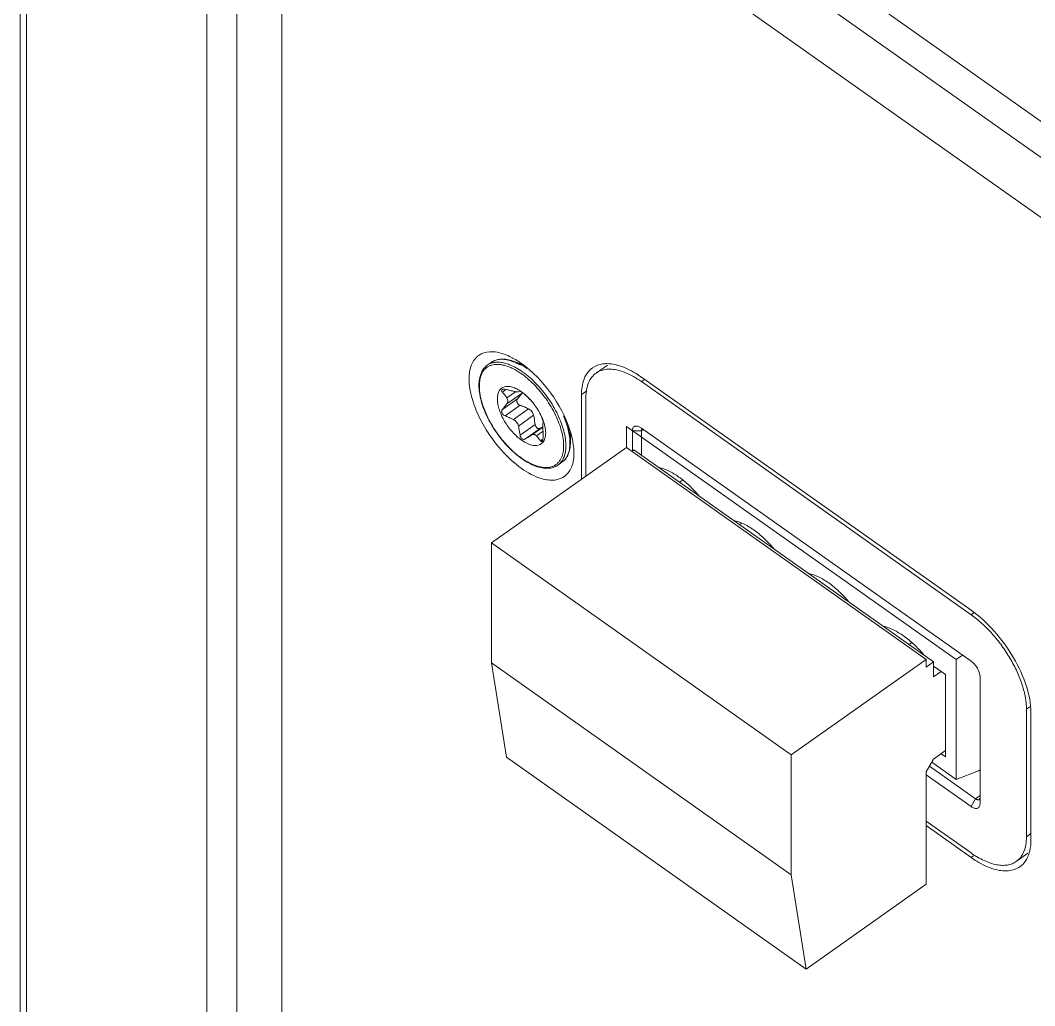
# Model space of a CAD drawing. Header units: millimetres. Extents: x 1177 to 2514, y 93 to 1038.
# Drawn here: x 2181.4 to 2234, y 807.2 to 858.4 of the extents above; entities that cross this region are included whole.
import ezdxf

# ---------------------------------------------------------------- set-up
doc = ezdxf.new("R2010")
doc.units = ezdxf.units.MM
doc.header["$LTSCALE"] = 0.1
doc.layers.get('0').update_dxf_attribs({"lineweight": 13})

msp = doc.modelspace()

# ---------------------------------------------------------------- linework, layer by layer
for p, q in [((2181.378, 429.522), (2181.378, 884.633)), ((2181.7, 884.083), (2181.7, 428.972)), ((2196.506, 879.891), (2249.397, 842.491)), ((2248.619, 841.163), (2195.728, 878.564)), ((2192.617, 877.464), (2192.617, 419.241)), ((2194.95, 875.68), (2194.951, 424.002)), ((2195.728, 875.452), (2247.041, 839.168)), ((2247.042, 839.168), (2195.728, 875.452)), ((2191.061, 419.241), (2191.061, 874.352)), ((2205.62, 840.465), (2205.829, 840.613)), ((2207.451, 840.503), (2206.961, 840.676)), ((2211.268, 840.06), (2211.856, 840.475)), ((2230.73, 827.748), (2213.618, 839.848)), ((2213.783, 839.731), (2213.618, 839.614)), ((2213.618, 839.614), (2230.73, 827.514)), ((2206.589, 839.202), (2206.403, 839.07)), ((2206.637, 838.769), (2207.088, 839.087)), ((2207.422, 839.021), (2206.637, 838.466)), ((2207.422, 839.021), (2207.188, 838.725)), ((2207.32, 839.11), (2207.236, 839.08)), ((2207.6, 838.924), (2207.427, 839.062)), ((2210.778, 839.128), (2210.507, 838.936)), ((2210.507, 838.936), (2210.507, 834.536)), ((2206.403, 838.17), (2207.188, 838.725)), ((2206.637, 838.466), (2206.403, 838.17)), ((2207.325, 838.39), (2206.541, 837.835)), ((2210.74, 834.701), (2210.74, 838.771)), ((2206.974, 837.645), (2207.759, 838.2)), ((2208.021, 837.863), (2207.236, 837.308)), ((2207.32, 836.833), (2208.105, 837.388)), ((2212.84, 837.286), (2229.952, 825.186)), ((2212.84, 837.286), (2212.84, 836.186)), ((2213.618, 837.203), (2213.462, 837.286)), ((2208.38, 837.194), (2207.595, 836.639)), ((2207.909, 836.832), (2208.504, 837.253)), ((2208.512, 837.039), (2208.171, 836.798)), ((2209.933, 836.473), (2209.933, 836.965)), ((2213.618, 837.066), (2213.151, 837.066)), ((2213.151, 836.018), (2213.151, 837.066)), ((2213.618, 837.203), (2230.73, 825.103)), ((2213.715, 837.135), (2213.618, 837.066)), ((2213.618, 835.798), (2213.618, 837.066)), ((2208.375, 836.538), (2208.508, 836.633)), ((2205.84, 831.236), (2212.84, 836.186)), ((2228.396, 825.186), (2212.84, 836.186)), ((2213.115, 835.992), (2213.229, 836.073)), ((2228.785, 825.073), (2213.229, 836.073)), ((2209.288, 835.279), (2209.497, 835.426)), ((2215.6, 834.396), (2215.755, 834.505)), ((2218.712, 832.196), (2218.812, 832.266)), ((2221.396, 820.236), (2205.84, 831.236)), ((2205.84, 825.014), (2205.84, 831.236)), ((2230.875, 827.617), (2230.73, 827.514)), ((2227.651, 826.069), (2227.514, 825.972)), ((2221.396, 820.236), (2228.396, 825.186)), ((2228.396, 825.186), (2228.396, 824.798)), ((2229.952, 825.186), (2230.282, 825.42)), ((2229.952, 818.964), (2229.952, 825.186)), ((2205.84, 825.014), (2221.396, 814.014)), ((2205.84, 825.014), (2206.618, 820.119)), ((2228.396, 824.798), (2228.785, 825.073)), ((2228.785, 825.073), (2228.785, 824.295)), ((2228.785, 824.845), (2229.408, 824.405)), ((2228.785, 824.295), (2229.174, 824.57)), ((2229.408, 824.405), (2229.408, 820.127)), ((2231.197, 824.306), (2231.197, 817.695)), ((2233.608, 822.601), (2233.79, 822.73)), ((2233.608, 822.601), (2233.608, 815.99)), ((2233.841, 815.825), (2233.841, 822.436)), ((2229.408, 820.457), (2228.785, 820.017)), ((2206.618, 820.119), (2222.174, 809.119)), ((2221.396, 814.014), (2221.396, 820.236)), ((2228.785, 820.017), (2228.396, 819.353)), ((2229.408, 820.127), (2229.174, 820.292)), ((2230.963, 817.957), (2228.57, 819.649)), ((2229.952, 818.964), (2228.691, 819.856)), ((2231.119, 819.4), (2229.952, 818.964)), ((2231.119, 819.4), (2231.197, 819.455)), ((2228.396, 819.353), (2228.396, 813.519)), ((2230.73, 817.558), (2228.396, 819.208)), ((2230.73, 817.558), (2230.963, 817.957)), ((2230.963, 817.957), (2231.197, 818.122)), ((2230.73, 815.147), (2228.396, 816.797)), ((2228.396, 816.564), (2230.73, 814.914)), ((2233.608, 815.99), (2233.841, 816.155)), ((2230.73, 814.914), (2230.84, 814.991)), ((2233.08, 814.702), (2233.679, 815.126)), ((2222.174, 809.119), (2221.396, 814.014)), ((2228.396, 813.519), (2222.174, 809.119))]:
    msp.add_line(p, q)
for centre, radius, start, end in [((2206.126, 838.44), 2.362, 68.7676, 69.5002), ((2210.665, 835.44), 5.113, 54.7272, 56.1413), ((2206.11, 837.267), 2.226, 54.7297, 56.7879), ((2206.046, 837.177), 2.336, 53.7769, 54.7325), ((2207.191, 839.197), 0.29, 322.6689, 328.4954), ((2205.733, 836.783), 2.841, 48.1732, 48.9015), ((2205.309, 836.363), 3.438, 39.6176, 40.7657), ((2205.259, 836.322), 3.502, 37.4549, 39.6145), ((2205.243, 836.309), 3.523, 36.7275, 37.4559), ((2205.225, 836.296), 3.545, 33.7779, 36.7266), ((2205.242, 836.307), 3.525, 32.4194, 33.7796), ((2205.299, 836.343), 3.458, 30.0163, 32.4251), ((2205.356, 836.376), 3.391, 28.7876, 30.0157), ((2205.446, 836.425), 3.29, 26.9429, 28.7942), ((2205.521, 836.463), 3.205, 26.1939, 26.941), ((2205.599, 836.501), 3.118, 24.7155, 26.1987), ((2205.74, 836.565), 2.963, 22.3354, 24.7326), ((2243.529, 780.402), 66.789, 121.62892, 121.75371), ((2205.922, 836.64), 2.766, 20.2158, 22.3468), ((2206.012, 836.673), 2.671, 19.9022, 20.2096), ((2235.209, 792.043), 52.453, 121.363, 121.7658), ((2204.988, 835.519), 5.169, 16.1766, 17.7473), ((2207.487, 836.284), 2.213, 359.1878, 0.002), ((2207.686, 836.432), 2.223, 359.4516, 0.0009), ((2207.727, 836.473), 2.206, 359.4516, 0.0009)]:
    msp.add_arc(centre, radius, start, end)
for points, knots in [([(2206.488, 841.039), (2206.254, 841.122), (2205.801, 841.223), (2205.131, 841.033), (2204.729, 840.465), (2204.673, 840.004), (2204.673, 839.756)], [0, 0, 0, 0, 0.274832, 0.499949, 0.72532, 1, 1, 1, 1]), ([(2207.001, 840.803), (2206.958, 840.827), (2206.792, 840.916), (2206.619, 840.993), (2206.488, 841.039)], [0, 0, 0, 0, 0.261831, 1, 1, 1, 1]), ([(2205.184, 839.419), (2205.184, 839.53), (2205.199, 839.742), (2205.279, 840.038), (2205.396, 840.248), (2205.516, 840.383), (2205.584, 840.44), (2205.62, 840.465)], [0, 0, 0, 0, 0.283363, 0.539723, 0.775236, 0.88828, 1, 1, 1, 1]), ([(2205.208, 839.378), (2205.208, 839.446), (2205.214, 839.578), (2205.244, 839.768), (2205.295, 839.94), (2205.366, 840.092), (2205.457, 840.223), (2205.567, 840.331), (2205.695, 840.415), (2205.839, 840.474), (2205.998, 840.506), (2206.169, 840.514), (2206.352, 840.495), (2206.544, 840.452), (2206.744, 840.383), (2207.027, 840.257), (2207.232, 840.132), (2207.367, 840.038)], [0, 0, 0, 0, 0.068691, 0.13262, 0.192075, 0.247668, 0.300282, 0.351078, 0.401416, 0.45271, 0.506263, 0.563146, 0.624139, 0.689741, 0.760191, 0.835521, 1, 1, 1, 1]), ([(2205.62, 840.465), (2205.654, 840.489), (2205.726, 840.532), (2205.804, 840.564), (2205.845, 840.577)], [0, 0, 0, 0, 0.49553, 1, 1, 1, 1]), ([(2205.829, 840.613), (2205.865, 840.639), (2205.941, 840.684), (2206.109, 840.752), (2206.346, 840.792), (2206.651, 840.769), (2206.857, 840.713), (2206.961, 840.676)], [0, 0, 0, 0, 0.11172, 0.224764, 0.460277, 0.716637, 1, 1, 1, 1]), ([(2206.953, 840.653), (2206.847, 840.692), (2206.687, 840.739), (2206.475, 840.769), (2206.327, 840.773), (2206.188, 840.76), (2206.057, 840.729), (2205.937, 840.681), (2205.863, 840.638), (2205.829, 840.613)], [0, 0, 0, 0, 0.290876, 0.424091, 0.549759, 0.66878, 0.782404, 0.892197, 1, 1, 1, 1]), ([(2205.845, 840.577), (2205.911, 840.598), (2206.055, 840.626), (2206.283, 840.623), (2206.529, 840.579), (2206.694, 840.525), (2206.778, 840.492)], [0, 0, 0, 0, 0.218999, 0.456051, 0.715639, 1, 1, 1, 1]), ([(2206.778, 840.492), (2206.895, 840.446), (2207.134, 840.33), (2207.357, 840.187), (2207.47, 840.107)], [0, 0, 0, 0, 0.477167, 1, 1, 1, 1]), ([(2206.961, 840.676), (2207.085, 840.632), (2207.337, 840.517), (2207.572, 840.371), (2207.69, 840.288)], [0, 0, 0, 0, 0.47494, 1, 1, 1, 1]), ([(2207.323, 840.48), (2207.295, 840.496), (2207.183, 840.556), (2207.068, 840.608), (2206.981, 840.642)], [0, 0, 0, 0, 0.259433, 1, 1, 1, 1]), ([(2207.395, 840.553), (2207.363, 840.576), (2207.235, 840.664), (2207.102, 840.746), (2207.001, 840.803)], [0, 0, 0, 0, 0.257153, 1, 1, 1, 1]), ([(2209.911, 837.094), (2209.69, 837.785), (2208.991, 839.074), (2207.981, 840.139), (2207.395, 840.553)], [0, 0, 0, 0, 0.502925, 1, 1, 1, 1]), ([(2211.822, 840.547), (2211.752, 840.547), (2211.492, 840.532), (2211.234, 840.439), (2211.078, 840.329)], [0, 0, 0, 0, 0.267977, 1, 1, 1, 1]), ([(2212.426, 840.453), (2212.374, 840.469), (2212.176, 840.52), (2211.972, 840.547), (2211.822, 840.547)], [0, 0, 0, 0, 0.266317, 1, 1, 1, 1]), ([(2213.618, 839.848), (2213.519, 839.918), (2213.146, 840.163), (2212.738, 840.362), (2212.426, 840.453)], [0, 0, 0, 0, 0.27159, 1, 1, 1, 1]), ([(2207.367, 840.038), (2207.486, 839.955), (2207.723, 839.771), (2207.942, 839.565), (2208.05, 839.455)], [0, 0, 0, 0, 0.485818, 1, 1, 1, 1]), ([(2207.47, 840.107), (2207.591, 840.02), (2207.83, 839.829), (2208.051, 839.618), (2208.16, 839.505)], [0, 0, 0, 0, 0.486555, 1, 1, 1, 1]), ([(2210.744, 839.961), (2210.704, 839.892), (2210.553, 839.571), (2210.507, 839.21), (2210.507, 838.936)], [0, 0, 0, 0, 0.225722, 1, 1, 1, 1]), ([(2210.74, 838.771), (2210.74, 838.911), (2210.759, 839.176), (2210.857, 839.541), (2211.024, 839.844), (2211.182, 839.999), (2211.268, 840.06)], [0, 0, 0, 0, 0.289808, 0.548321, 0.781382, 1, 1, 1, 1]), ([(2211.078, 840.329), (2210.977, 840.258), (2210.857, 840.137), (2210.766, 839.998), (2210.744, 839.961)], [0, 0, 0, 0, 0.741489, 1, 1, 1, 1]), ([(2211.268, 840.06), (2211.347, 840.115), (2211.525, 840.206), (2211.831, 840.268), (2212.169, 840.259), (2212.399, 840.209), (2212.517, 840.174)], [0, 0, 0, 0, 0.222473, 0.4574, 0.714577, 1, 1, 1, 1]), ([(2212.517, 840.174), (2212.685, 840.125), (2213.031, 839.984), (2213.351, 839.795), (2213.514, 839.686)], [0, 0, 0, 0, 0.471881, 1, 1, 1, 1]), ([(2204.673, 839.756), (2204.673, 839.664), (2204.694, 839.261), (2204.786, 838.864), (2204.88, 838.567)], [0, 0, 0, 0, 0.227812, 1, 1, 1, 1]), ([(2209.288, 835.279), (2209.251, 835.253), (2209.174, 835.207), (2209.047, 835.156), (2208.91, 835.123), (2208.713, 835.103), (2208.447, 835.126), (2208.115, 835.221), (2207.771, 835.38), (2207.42, 835.598), (2207.071, 835.87), (2206.73, 836.191), (2206.406, 836.551), (2206.107, 836.943), (2205.84, 837.357), (2205.611, 837.783), (2205.427, 838.21), (2205.29, 838.63), (2205.205, 839.031), (2205.184, 839.294), (2205.184, 839.419)], [0, 0, 0, 0, 0.020397, 0.041045, 0.062241, 0.084226, 0.131243, 0.183331, 0.240923, 0.303859, 0.371524, 0.44298, 0.517062, 0.592464, 0.667813, 0.74174, 0.812946, 0.880281, 0.942827, 1, 1, 1, 1]), ([(2209.583, 836.284), (2209.583, 836.215), (2209.577, 836.081), (2209.546, 835.89), (2209.494, 835.718), (2209.422, 835.565), (2209.33, 835.433), (2209.218, 835.325), (2209.088, 835.242), (2208.941, 835.185), (2208.78, 835.153), (2208.606, 835.148), (2208.421, 835.169), (2208.227, 835.216), (2208.025, 835.287), (2207.817, 835.383), (2207.605, 835.502), (2207.313, 835.694), (2206.953, 835.987), (2206.547, 836.4), (2206.172, 836.866), (2205.843, 837.368), (2205.572, 837.888), (2205.369, 838.405), (2205.241, 838.9), (2205.208, 839.225), (2205.208, 839.378)], [0, 0, 0, 0, 0.027667, 0.0534, 0.077319, 0.099676, 0.120837, 0.141282, 0.16157, 0.182278, 0.203938, 0.226978, 0.25171, 0.278327, 0.306919, 0.33749, 0.369975, 0.404252, 0.477438, 0.555347, 0.635866, 0.716701, 0.795531, 0.87018, 0.938782, 1, 1, 1, 1]), ([(2208.05, 839.455), (2208.162, 839.341), (2208.378, 839.101), (2208.673, 838.715), (2208.936, 838.307), (2209.162, 837.887), (2209.344, 837.466), (2209.479, 837.055), (2209.562, 836.662), (2209.583, 836.406), (2209.583, 836.284)], [0, 0, 0, 0, 0.133301, 0.269057, 0.404732, 0.537791, 0.665818, 0.786638, 0.898451, 1, 1, 1, 1]), ([(2208.16, 839.505), (2208.273, 839.388), (2208.49, 839.142), (2208.787, 838.748), (2209.051, 838.334), (2209.278, 837.908), (2209.461, 837.482), (2209.595, 837.064), (2209.679, 836.667), (2209.7, 836.407), (2209.7, 836.284)], [0, 0, 0, 0, 0.13373, 0.269667, 0.405332, 0.538258, 0.666097, 0.786739, 0.898442, 1, 1, 1, 1]), ([(2207.329, 839.13), (2207.253, 839.18), (2207.103, 839.265), (2206.907, 839.337), (2206.758, 839.364), (2206.657, 839.369), (2206.562, 839.36), (2206.474, 839.336), (2206.395, 839.298), (2206.326, 839.246), (2206.267, 839.18), (2206.2, 839.073), (2206.16, 838.943), (2206.142, 838.801), (2206.139, 838.636), (2206.167, 838.412), (2206.243, 838.131), (2206.361, 837.839), (2206.517, 837.546), (2206.704, 837.264), (2206.917, 837.002), (2207.146, 836.77), (2207.311, 836.636), (2207.395, 836.576)], [0, 0, 0, 0, 0.064971, 0.122253, 0.148036, 0.172034, 0.194484, 0.215738, 0.236256, 0.256576, 0.27726, 0.298829, 0.346105, 0.372451, 0.400735, 0.463065, 0.53255, 0.607826, 0.687053, 0.768102, 0.848727, 0.926705, 1, 1, 1, 1]), ([(2206.389, 839.199), (2206.385, 839.196), (2206.377, 839.189), (2206.369, 839.175), (2206.365, 839.16), (2206.365, 839.143), (2206.369, 839.125), (2206.38, 839.1), (2206.393, 839.082), (2206.403, 839.07)], [0, 0, 0, 0, 0.110855, 0.215586, 0.320689, 0.432235, 0.554543, 0.689895, 1, 1, 1, 1]), ([(2206.541, 839.211), (2206.525, 839.214), (2206.496, 839.218), (2206.454, 839.219), (2206.418, 839.214), (2206.398, 839.205), (2206.389, 839.199)], [0, 0, 0, 0, 0.299606, 0.570155, 0.803995, 1, 1, 1, 1]), ([(2206.403, 839.07), (2206.424, 839.047), (2206.506, 838.949), (2206.583, 838.848), (2206.637, 838.769)], [0, 0, 0, 0, 0.247438, 1, 1, 1, 1]), ([(2206.974, 839.114), (2206.903, 839.133), (2206.759, 839.168), (2206.614, 839.197), (2206.541, 839.211)], [0, 0, 0, 0, 0.496183, 1, 1, 1, 1]), ([(2207.236, 839.08), (2207.231, 839.078), (2207.219, 839.075), (2207.199, 839.074), (2207.173, 839.075), (2207.128, 839.08), (2207.06, 839.092), (2207.004, 839.105), (2206.974, 839.114)], [0, 0, 0, 0, 0.057755, 0.134498, 0.232002, 0.350625, 0.645397, 1, 1, 1, 1]), ([(2207.424, 839.056), (2207.412, 839.065), (2207.389, 839.08), (2207.362, 839.096), (2207.344, 839.105), (2207.334, 839.108), (2207.326, 839.11), (2207.322, 839.111), (2207.32, 839.11)], [0, 0, 0, 0, 0.385223, 0.686099, 0.800606, 0.890472, 0.956182, 1, 1, 1, 1]), ([(2207.595, 838.916), (2207.568, 838.941), (2207.512, 838.989), (2207.454, 839.035), (2207.424, 839.056)], [0, 0, 0, 0, 0.504225, 1, 1, 1, 1]), ([(2207.909, 838.604), (2207.884, 838.631), (2207.783, 838.739), (2207.677, 838.841), (2207.595, 838.916)], [0, 0, 0, 0, 0.25181, 1, 1, 1, 1]), ([(2207.913, 838.608), (2207.89, 838.634), (2207.8, 838.736), (2207.703, 838.832), (2207.627, 838.9)], [0, 0, 0, 0, 0.254991, 1, 1, 1, 1]), ([(2204.88, 838.567), (2205.025, 838.114), (2205.443, 837.221), (2206.297, 836.045), (2207.297, 835.114), (2208.063, 834.688), (2208.437, 834.579)], [0, 0, 0, 0, 0.259454, 0.532292, 0.787691, 1, 1, 1, 1]), ([(2206.637, 838.769), (2206.653, 838.745), (2206.68, 838.696), (2206.695, 838.614), (2206.68, 838.534), (2206.654, 838.487), (2206.637, 838.466)], [0, 0, 0, 0, 0.264079, 0.510377, 0.751355, 1, 1, 1, 1]), ([(2207.188, 838.725), (2207.178, 838.713), (2207.162, 838.686), (2207.149, 838.64), (2207.149, 838.59), (2207.164, 838.539), (2207.19, 838.492), (2207.24, 838.435), (2207.29, 838.404), (2207.325, 838.39)], [0, 0, 0, 0, 0.110057, 0.22212, 0.339197, 0.463156, 0.59368, 0.728683, 1, 1, 1, 1]), ([(2207.325, 838.39), (2207.399, 838.361), (2207.545, 838.3), (2207.688, 838.235), (2207.759, 838.2)], [0, 0, 0, 0, 0.501557, 1, 1, 1, 1]), ([(2206.403, 838.17), (2206.393, 838.158), (2206.377, 838.131), (2206.364, 838.085), (2206.365, 838.035), (2206.379, 837.985), (2206.406, 837.937), (2206.456, 837.88), (2206.505, 837.849), (2206.541, 837.835)], [0, 0, 0, 0, 0.110068, 0.222131, 0.339198, 0.463146, 0.593666, 0.728661, 1, 1, 1, 1]), ([(2206.541, 837.835), (2206.614, 837.806), (2206.76, 837.745), (2206.903, 837.68), (2206.974, 837.645)], [0, 0, 0, 0, 0.501559, 1, 1, 1, 1]), ([(2208.021, 837.863), (2208.013, 837.899), (2207.989, 837.97), (2207.932, 838.066), (2207.854, 838.145), (2207.791, 838.184), (2207.759, 838.2)], [0, 0, 0, 0, 0.251581, 0.503216, 0.753149, 1, 1, 1, 1]), ([(2208.021, 837.863), (2208.029, 837.824), (2208.063, 837.667), (2208.088, 837.508), (2208.105, 837.388)], [0, 0, 0, 0, 0.249654, 1, 1, 1, 1]), ([(2208.375, 837.914), (2208.359, 837.944), (2208.296, 838.064), (2208.227, 838.182), (2208.171, 838.267)], [0, 0, 0, 0, 0.247844, 1, 1, 1, 1]), ([(2208.512, 837.579), (2208.512, 837.586), (2208.508, 837.603), (2208.499, 837.632), (2208.485, 837.671), (2208.467, 837.717), (2208.446, 837.767), (2208.415, 837.834), (2208.391, 837.883), (2208.375, 837.914)], [0, 0, 0, 0, 0.05513, 0.14163, 0.257024, 0.395661, 0.548948, 0.706818, 1, 1, 1, 1]), ([(2209.909, 836.432), (2209.909, 836.54), (2209.893, 836.765), (2209.828, 837.112), (2209.723, 837.475), (2209.63, 837.719), (2209.577, 837.842)], [0, 0, 0, 0, 0.222264, 0.464427, 0.724574, 1, 1, 1, 1]), ([(2206.974, 837.645), (2207.006, 837.629), (2207.069, 837.59), (2207.147, 837.511), (2207.204, 837.415), (2207.228, 837.344), (2207.236, 837.308)], [0, 0, 0, 0, 0.246851, 0.496784, 0.748419, 1, 1, 1, 1]), ([(2207.236, 837.308), (2207.245, 837.269), (2207.278, 837.112), (2207.303, 836.953), (2207.32, 836.833)], [0, 0, 0, 0, 0.249653, 1, 1, 1, 1]), ([(2207.395, 836.576), (2207.447, 836.54), (2207.548, 836.474), (2207.704, 836.394), (2207.855, 836.335), (2207.998, 836.301), (2208.133, 836.291), (2208.257, 836.305), (2208.368, 836.345), (2208.463, 836.411), (2208.539, 836.499), (2208.597, 836.609), (2208.634, 836.738), (2208.652, 836.883), (2208.649, 837.043), (2208.627, 837.215), (2208.585, 837.397), (2208.546, 837.52), (2208.523, 837.582)], [0, 0, 0, 0, 0.078767, 0.152119, 0.219599, 0.281185, 0.337226, 0.388594, 0.436757, 0.483697, 0.531628, 0.582577, 0.638071, 0.699044, 0.765901, 0.838622, 0.916853, 1, 1, 1, 1]), ([(2208.105, 837.388), (2208.11, 837.351), (2208.127, 837.296), (2208.169, 837.235), (2208.206, 837.2), (2208.25, 837.177), (2208.295, 837.168), (2208.34, 837.174), (2208.367, 837.186), (2208.38, 837.194)], [0, 0, 0, 0, 0.283045, 0.419024, 0.547303, 0.666884, 0.779448, 0.888986, 1, 1, 1, 1]), ([(2208.508, 837.143), (2208.506, 837.177), (2208.504, 837.24), (2208.502, 837.325), (2208.503, 837.386), (2208.505, 837.424), (2208.507, 837.439), (2208.508, 837.446)], [0, 0, 0, 0, 0.333984, 0.623167, 0.848236, 0.933364, 1, 1, 1, 1]), ([(2208.508, 837.446), (2208.512, 837.469), (2208.516, 837.514), (2208.514, 837.558), (2208.512, 837.579)], [0, 0, 0, 0, 0.528672, 1, 1, 1, 1]), ([(2209.78, 837.393), (2209.828, 837.236), (2209.903, 836.932), (2209.933, 836.62), (2209.933, 836.473)], [0, 0, 0, 0, 0.527328, 1, 1, 1, 1]), ([(2213.462, 837.286), (2213.441, 837.294), (2213.4, 837.305), (2213.338, 837.31), (2213.283, 837.301), (2213.235, 837.278), (2213.197, 837.24), (2213.17, 837.191), (2213.154, 837.132), (2213.151, 837.089), (2213.151, 837.066)], [0, 0, 0, 0, 0.14495, 0.274135, 0.390668, 0.499979, 0.609256, 0.725848, 0.855286, 1, 1, 1, 1]), ([(2207.32, 836.833), (2207.325, 836.796), (2207.347, 836.725), (2207.395, 836.666), (2207.424, 836.646)], [0, 0, 0, 0, 0.518725, 1, 1, 1, 1]), ([(2207.909, 836.832), (2207.931, 836.845), (2207.966, 836.861), (2208.014, 836.87), (2208.05, 836.869), (2208.083, 836.861), (2208.127, 836.841), (2208.155, 836.816), (2208.171, 836.798)], [0, 0, 0, 0, 0.264541, 0.388072, 0.507557, 0.625723, 0.745648, 1, 1, 1, 1]), ([(2208.171, 836.798), (2208.19, 836.777), (2208.262, 836.694), (2208.328, 836.606), (2208.375, 836.538)], [0, 0, 0, 0, 0.254205, 1, 1, 1, 1]), ([(2208.512, 836.679), (2208.514, 836.757), (2208.516, 836.911), (2208.512, 837.066), (2208.508, 837.143)], [0, 0, 0, 0, 0.502301, 1, 1, 1, 1]), ([(2210.067, 836.461), (2210.06, 836.502), (2210.029, 836.669), (2209.988, 836.835), (2209.952, 836.959)], [0, 0, 0, 0, 0.24213, 1, 1, 1, 1]), ([(2213.629, 837.13), (2213.627, 837.126), (2213.62, 837.105), (2213.618, 837.083), (2213.618, 837.066)], [0, 0, 0, 0, 0.229621, 1, 1, 1, 1]), ([(2213.661, 837.171), (2213.657, 837.169), (2213.644, 837.158), (2213.634, 837.143), (2213.629, 837.13)], [0, 0, 0, 0, 0.241395, 1, 1, 1, 1]), ([(2207.424, 836.646), (2207.437, 836.637), (2207.465, 836.622), (2207.51, 836.613), (2207.555, 836.619), (2207.582, 836.631), (2207.595, 836.639)], [0, 0, 0, 0, 0.264096, 0.512756, 0.754722, 1, 1, 1, 1]), ([(2208.375, 836.538), (2208.381, 836.529), (2208.393, 836.514), (2208.415, 836.498), (2208.439, 836.493), (2208.453, 836.499), (2208.459, 836.503)], [0, 0, 0, 0, 0.312381, 0.568964, 0.78457, 1, 1, 1, 1]), ([(2208.459, 836.503), (2208.468, 836.51), (2208.48, 836.524), (2208.49, 836.547), (2208.501, 836.578), (2208.509, 836.622), (2208.512, 836.659), (2208.512, 836.679)], [0, 0, 0, 0, 0.176362, 0.285047, 0.407169, 0.686463, 1, 1, 1, 1]), ([(2209.7, 836.252), (2209.698, 836.172), (2209.688, 836.019), (2209.643, 835.801), (2209.57, 835.609), (2209.501, 835.496), (2209.462, 835.446)], [0, 0, 0, 0, 0.281124, 0.539691, 0.777896, 1, 1, 1, 1]), ([(2209.933, 836.451), (2209.932, 836.343), (2209.915, 836.135), (2209.834, 835.845), (2209.718, 835.64), (2209.599, 835.507), (2209.532, 835.451), (2209.497, 835.426)], [0, 0, 0, 0, 0.282662, 0.538821, 0.774638, 0.88796, 1, 1, 1, 1]), ([(2209.497, 835.426), (2209.53, 835.45), (2209.592, 835.502), (2209.675, 835.594), (2209.745, 835.7), (2209.825, 835.863), (2209.891, 836.102), (2209.908, 836.304), (2209.909, 836.41)], [0, 0, 0, 0, 0.108913, 0.21967, 0.333984, 0.453325, 0.711256, 1, 1, 1, 1]), ([(2210.118, 835.906), (2210.118, 835.95), (2210.113, 836.136), (2210.091, 836.322), (2210.067, 836.461)], [0, 0, 0, 0, 0.237562, 1, 1, 1, 1]), ([(2208.437, 834.579), (2208.658, 834.514), (2209.087, 834.446), (2209.703, 834.67), (2210.065, 835.224), (2210.118, 835.667), (2210.118, 835.906)], [0, 0, 0, 0, 0.267866, 0.492101, 0.721544, 1, 1, 1, 1]), ([(2209.462, 835.446), (2209.437, 835.414), (2209.383, 835.354), (2209.32, 835.302), (2209.288, 835.279)], [0, 0, 0, 0, 0.504181, 1, 1, 1, 1]), ([(2215.563, 834.661), (2215.394, 834.78), (2215.064, 834.982), (2214.7, 835.12), (2214.526, 835.16)], [0, 0, 0, 0, 0.535191, 1, 1, 1, 1]), ([(2216.599, 833.694), (2216.441, 833.881), (2216.115, 834.226), (2215.749, 834.529), (2215.563, 834.661)], [0, 0, 0, 0, 0.516581, 1, 1, 1, 1]), ([(2219.452, 831.911), (2219.283, 832.03), (2218.953, 832.232), (2218.589, 832.37), (2218.415, 832.41)], [0, 0, 0, 0, 0.535191, 1, 1, 1, 1]), ([(2220.488, 830.944), (2220.33, 831.131), (2220.005, 831.476), (2219.639, 831.779), (2219.452, 831.911)], [0, 0, 0, 0, 0.516581, 1, 1, 1, 1]), ([(2223.341, 829.161), (2223.172, 829.28), (2222.842, 829.482), (2222.479, 829.62), (2222.304, 829.66)], [0, 0, 0, 0, 0.535191, 1, 1, 1, 1]), ([(2224.377, 828.194), (2224.219, 828.381), (2223.894, 828.726), (2223.528, 829.029), (2223.341, 829.161)], [0, 0, 0, 0, 0.516581, 1, 1, 1, 1]), ([(2233.841, 822.436), (2233.841, 822.896), (2233.633, 823.897), (2232.962, 825.332), (2231.986, 826.676), (2231.167, 827.439), (2230.73, 827.748)], [0, 0, 0, 0, 0.217664, 0.47535, 0.746331, 1, 1, 1, 1]), ([(2230.73, 827.514), (2230.926, 827.376), (2231.312, 827.062), (2231.847, 826.519), (2232.34, 825.905), (2232.773, 825.245), (2233.129, 824.561), (2233.396, 823.881), (2233.564, 823.229), (2233.608, 822.802), (2233.608, 822.601)], [0, 0, 0, 0, 0.122847, 0.253621, 0.388778, 0.524463, 0.656784, 0.782086, 0.897239, 1, 1, 1, 1]), ([(2227.23, 826.411), (2227.061, 826.53), (2226.731, 826.732), (2226.368, 826.87), (2226.193, 826.91)], [0, 0, 0, 0, 0.535191, 1, 1, 1, 1]), ([(2228.266, 825.444), (2228.109, 825.631), (2227.783, 825.976), (2227.417, 826.279), (2227.23, 826.411)], [0, 0, 0, 0, 0.516581, 1, 1, 1, 1]), ([(2231.197, 824.306), (2231.197, 824.339), (2231.189, 824.408), (2231.152, 824.555), (2231.065, 824.741), (2230.918, 824.942), (2230.796, 825.057), (2230.73, 825.103)], [0, 0, 0, 0, 0.102808, 0.218186, 0.475686, 0.74646, 1, 1, 1, 1]), ([(2230.963, 817.957), (2230.981, 817.944), (2231.015, 817.924), (2231.067, 817.905), (2231.115, 817.902), (2231.143, 817.913), (2231.154, 817.921)], [0, 0, 0, 0, 0.312078, 0.579925, 0.804194, 1, 1, 1, 1]), ([(2231.154, 817.921), (2231.168, 817.931), (2231.192, 817.964), (2231.197, 818.004), (2231.197, 818.025)], [0, 0, 0, 0, 0.450324, 1, 1, 1, 1]), ([(2230.73, 817.558), (2230.759, 817.538), (2230.816, 817.502), (2230.904, 817.466), (2230.985, 817.45), (2231.059, 817.457), (2231.121, 817.488), (2231.166, 817.542), (2231.192, 817.613), (2231.197, 817.667), (2231.197, 817.695)], [0, 0, 0, 0, 0.165276, 0.312003, 0.439056, 0.549496, 0.65067, 0.753356, 0.867921, 1, 1, 1, 1]), ([(2233.608, 815.99), (2233.608, 815.851), (2233.589, 815.586), (2233.491, 815.22), (2233.324, 814.917), (2233.166, 814.763), (2233.08, 814.702)], [0, 0, 0, 0, 0.289808, 0.548321, 0.781382, 1, 1, 1, 1]), ([(2233.729, 815.077), (2233.748, 815.133), (2233.817, 815.376), (2233.841, 815.631), (2233.841, 815.825)], [0, 0, 0, 0, 0.232718, 1, 1, 1, 1]), ([(2233.08, 814.702), (2233.013, 814.655), (2232.865, 814.575), (2232.615, 814.508), (2232.34, 814.493), (2232.042, 814.528), (2231.728, 814.613), (2231.273, 814.797), (2230.945, 814.995), (2230.73, 815.147)], [0, 0, 0, 0, 0.096304, 0.196554, 0.30406, 0.421164, 0.549172, 0.688587, 1, 1, 1, 1]), ([(2230.73, 814.914), (2230.829, 814.844), (2231.202, 814.598), (2231.61, 814.4), (2231.922, 814.308)], [0, 0, 0, 0, 0.27159, 1, 1, 1, 1]), ([(2233.27, 814.433), (2233.371, 814.504), (2233.491, 814.624), (2233.582, 814.764), (2233.604, 814.801)], [0, 0, 0, 0, 0.741489, 1, 1, 1, 1]), ([(2231.922, 814.308), (2232.164, 814.237), (2232.633, 814.161), (2233.098, 814.311), (2233.27, 814.433)], [0, 0, 0, 0, 0.543815, 1, 1, 1, 1])]:
    msp.add_open_spline(points, degree=3, knots=knots)
msp.add_open_spline([(2233.604, 814.801), (2233.655, 814.888), (2233.696, 814.981), (2233.729, 815.077)], degree=3)

doc.saveas('drawing.dxf')
